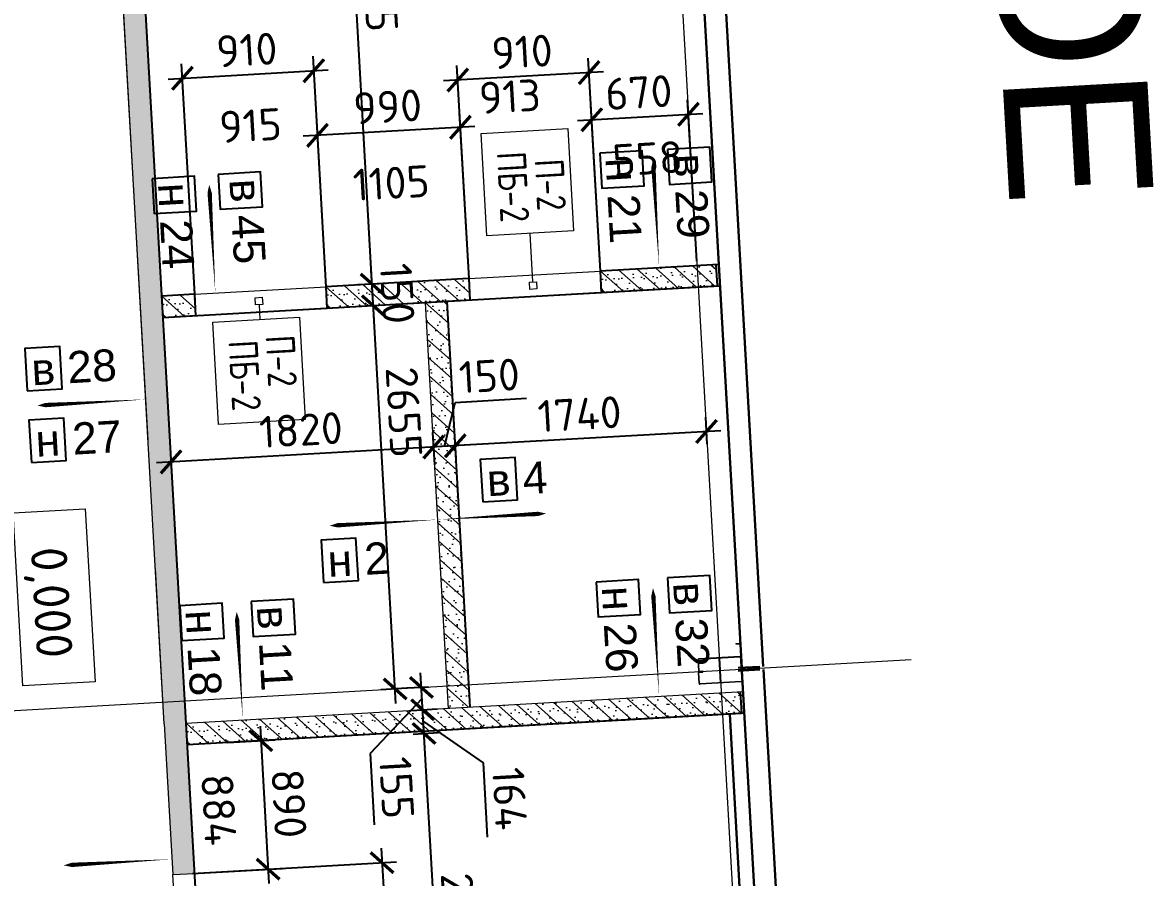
# Model space of a CAD drawing. Header units: metres. Extents: x 107714.6 to 107779.8, y 110796.6 to 110847.9.
# Drawn here: x 107771.99 to 107779.81, y 110817.96 to 110823.88 of the extents above; entities that cross this region are included whole.
import ezdxf

# ---------------------------------------------------------------- set-up
doc = ezdxf.new("R2010")
doc.units = ezdxf.units.M
doc.header["$PDMODE"] = 35
doc.header["$PDSIZE"] = 0.01
doc.linetypes.add('CENTER', pattern=[50.8, 31.75, -6.35, 6.35, -6.35])
doc.linetypes.add('невидимаяX2', pattern=[19.05, 12.7, -6.35])
for name, color, linetype in [('2023.11.08_В_ОТКЛОНЕНИЯ', 7, 'Continuous'), ('2023.11.08_Н_ОТКЛОНЕНИЯ', 7, 'Continuous'), ('_1-1_ Внутренние стены', 7, 'Continuous'), ('_4-3_ маркировка на кладочных планах АР', 7, 'Continuous'), ('размеры', 7, 'Continuous'), ('Слой3', 7, 'Continuous')]:
    doc.layers.add(name, color=color, linetype=linetype)
doc.layers.add('Вспомогательные', color=6, linetype='Continuous', plot=False)
for name, color, linetype, lineweight in [('Высотные отметки', 7, 'Continuous', 9), ('ОСИ', 251, 'CENTER', 18), ('Размерные', 45, 'Continuous', 15), ('Стены', 7, 'Continuous', 18), ('Стены разрез', 7, 'Continuous', 30), ('Типовые аннотации', 7, 'Continuous', 18)]:
    doc.layers.add(name, color=color, linetype=linetype, lineweight=lineweight)
doc.styles.add('AxeAndPointZ', font='arial.ttf')
doc.styles.add('GOST 2.304 type A', font='isocpeur.ttf')
doc.styles.add('стиль1', font='isocpeur.ttf')
doc.dimstyles.new('ISO-25', dxfattribs={"dimtxt": 0.22, "dimasz": 0.15, "dimexe": 0.1, "dimexo": 0, "dimgap": 0.06, "dimtad": 1, "dimdec": 0, "dimlfac": 1000, "dimtxsty": 'GOST 2.304 type A', "dimblk": 'ARCHTICK', "dimcen": 2.5, "dimdle": 0.1, "dimadec": 0, "dimazin": 0, "dimtfac": 1, "dimtdec": 0, "dimtmove": 0, "dimatfit": 3, "dimfxl": 1, "dimarcsym": 0})
doc.dimstyles.new('снизу', dxfattribs={"dimtxt": 0.22, "dimasz": 0.1, "dimexe": 0.1, "dimexo": 0, "dimgap": 0.06, "dimtad": 1, "dimdec": 0, "dimlfac": 1000, "dimtxsty": 'GOST 2.304 type A', "dimblk": 'OBLIQUE', "dimcen": 2.5, "dimdle": 0.1, "dimse1": 1, "dimse2": 1, "dimsd1": 1, "dimsd2": 1, "dimadec": 0, "dimazin": 0, "dimtfac": 1, "dimtdec": 0, "dimtofl": 0, "dimtmove": 2, "dimatfit": 3, "dimfxl": 1, "dimarcsym": 0})

# ---------------------------------------------------------------- blocks, each defined once
blk = doc.blocks.new('Высотные отметки - Рамка-5093-_О__L1_0_000_')
at = {"layer": 'Типовые аннотации', "lineweight": 9}
for p, q in [((-6, 0), (-6, 5)), ((-6, 5), (6, 5)), ((6, 5), (6, 0)), ((6, 0), (-6, 0))]:
    blk.add_line(p, q, dxfattribs=at)
blk = doc.blocks.new('к3')
at = {"color": 0, "linetype": 'ByBlock', "lineweight": -2, "ltscale": 200}
for p, q in [((4147417.8, 542805.7), (4147417.8, 542828.2)), ((4147420.8, 542805.7), (4147420.8, 542828.2)), ((4147425.8, 542836.2), (4147504.8, 542836.2)), ((4147425.8, 542833.2), (4147504.8, 542833.2)), ((4147509.8, 542828.2), (4147509.8, 542544.2)), ((4147512.8, 542828.2), (4147512.8, 542544.2)), ((4147682.8, 542828.2), (4147682.8, 542544.2)), ((4147685.8, 542828.2), (4147685.8, 542544.2)), ((4147769.8, 542836.2), (4147690.8, 542836.2)), ((4147769.8, 542833.2), (4147690.8, 542833.2)), ((4147774.8, 542805.7), (4147774.8, 542828.2)), ((4147777.8, 542805.7), (4147777.8, 542828.2)), ((4147417.8, 542805.7), (4147420.8, 542805.7)), ((4147777.8, 542805.7), (4147774.8, 542805.7)), ((4147517.8, 542539.2), (4147588.8, 542539.2)), ((4147517.8, 542536.2), (4147588.8, 542536.2)), ((4147593.8, 542544.2), (4147593.8, 542566.7)), ((4147593.8, 542566.7), (4147596.8, 542566.7)), ((4147596.8, 542544.2), (4147596.8, 542566.7)), ((4147598.8, 542544.2), (4147598.8, 542566.7)), ((4147601.8, 542566.7), (4147598.8, 542566.7)), ((4147601.8, 542544.2), (4147601.8, 542566.7)), ((4147677.8, 542539.2), (4147606.8, 542539.2)), ((4147677.8, 542536.2), (4147606.8, 542536.2))]:
    blk.add_line(p, q, dxfattribs=at)
for centre, radius, start, end in [((4147425.8, 542828.2), 8, 90, 180), ((4147425.8, 542828.2), 5, 90, 180), ((4147504.8, 542828.2), 8, 0, 90), ((4147504.8, 542828.2), 5, 0, 90), ((4147690.8, 542828.2), 8, 90, 180), ((4147690.8, 542828.2), 5, 90, 180), ((4147769.8, 542828.2), 8, 0, 90), ((4147769.8, 542828.2), 5, 0, 90), ((4147517.8, 542544.2), 8, 180, 270), ((4147517.8, 542544.2), 5, 180, 270), ((4147588.8, 542544.2), 8, 270, 0), ((4147588.8, 542544.2), 5, 270, 0), ((4147606.8, 542544.2), 8, 180, 270), ((4147606.8, 542544.2), 5, 180, 270), ((4147677.8, 542544.2), 5, 270, 0), ((4147677.8, 542544.2), 8, 270, 0)]:
    blk.add_arc(centre, radius, start, end, dxfattribs=at)
at = {"layer": 'Вспомогательные', "color": 0, "ltscale": 10}
for p, q in [((4147690.3, 542836.2), (4147505.3, 542836.2)), ((4147682.8, 542686.2), (4147512.8, 542686.2))]:
    blk.add_line(p, q, dxfattribs=at)
blk = doc.blocks.new('_ARCHTICK')
at = {"color": 0, "linetype": 'ByBlock', "const_width": 0.15}
blk.add_lwpolyline([(-0.5, -0.5), (0.5, 0.5)], dxfattribs=at)
blk = doc.blocks.new('*D115')
at = {"layer": 'Defpoints', "color": 0, "transparency": 16777216}
for p in [(107774.6913, 110818.9545), (107774.7673, 110818.9588), (107774.8017, 110816.3707)]:
    blk.add_point(p, dxfattribs=at)
at = {"layer": 'размеры', "color": 0, "lineweight": -2, "transparency": 16777216}
for p, q in [((107774.9197, 110816.2773), (107774.7616, 110819.0587)), ((107774.6913, 110818.9545), (107774.8671, 110818.9645)), ((107774.8017, 110816.3707), (107775.0139, 110816.3828))]:
    blk.add_line(p, q, dxfattribs=at)
at = {"layer": 'размеры', "color": 0, "lineweight": -2, "transparency": 16777216, "xscale": 0.15, "yscale": 0.15, "zscale": 0.15}
for p, rotation in [((107774.7673, 110818.9588), 93.25304974487426), ((107774.914, 110816.3771), 273.2530497448743)]:
    blk.add_blockref('_ARCHTICK', p, dxfattribs=dict(at, rotation=rotation))
at = {"layer": 'размеры', "color": 0, "transparency": 16777216, "insert": (107775.0104, 110817.6776), "char_height": 0.22, "attachment_point": 5, "rotation": 273.25305, "style": 'GOST 2.304 type A'}
blk.add_mtext('2586', dxfattribs=at)
blk = doc.blocks.new('*D116')
at = {"layer": 'Defpoints', "color": 0, "transparency": 16777216}
for p in [(107774.682, 110819.1184), (107774.758, 110819.1227), (107774.6913, 110818.9545)]:
    blk.add_point(p, dxfattribs=at)
at = {"layer": 'размеры', "color": 0, "lineweight": -2, "transparency": 16777216}
for p, q in [((107774.773, 110818.859), (107774.7523, 110819.2225)), ((107774.682, 110819.1184), (107774.8578, 110819.1284)), ((107774.7626, 110819.0408), (107775.1757, 110818.7557)), ((107774.6913, 110818.9545), (107774.8671, 110818.9645)), ((107775.1757, 110818.7557), (107775.2049, 110818.2405))]:
    blk.add_line(p, q, dxfattribs=at)
at = {"layer": 'размеры', "color": 0, "lineweight": -2, "transparency": 16777216, "xscale": 0.15, "yscale": 0.15, "zscale": 0.15}
for p, rotation in [((107774.758, 110819.1227), 93.25304974487426), ((107774.7673, 110818.9588), 273.2530497448743)]:
    blk.add_blockref('_ARCHTICK', p, dxfattribs=dict(at, rotation=rotation))
at = {"layer": 'размеры', "color": 0, "transparency": 16777216, "insert": (107775.36, 110818.5077), "char_height": 0.22, "attachment_point": 5, "rotation": 273.25305, "style": 'GOST 2.304 type A'}
blk.add_mtext('164', dxfattribs=at)
blk = doc.blocks.new('*D117')
at = {"layer": 'Defpoints', "color": 0, "transparency": 16777216}
for p in [(107774.7492, 110819.2774), (107774.7987, 110819.2802), (107774.682, 110819.1184)]:
    blk.add_point(p, dxfattribs=at)
at = {"layer": 'размеры', "color": 0, "lineweight": -2, "transparency": 16777216}
for p, q in [((107774.7637, 110819.0228), (107774.7435, 110819.3773)), ((107774.7987, 110819.2802), (107774.6493, 110819.2718)), ((107774.7536, 110819.2001), (107774.3947, 110818.82)), ((107774.682, 110819.1184), (107774.8578, 110819.1284)), ((107774.3947, 110818.82), (107774.4227, 110818.3268))]:
    blk.add_line(p, q, dxfattribs=at)
at = {"layer": 'размеры', "color": 0, "lineweight": -2, "transparency": 16777216, "xscale": 0.15, "yscale": 0.15, "zscale": 0.15}
for p, rotation in [((107774.7492, 110819.2774), 93.25304974487426), ((107774.758, 110819.1227), 273.2530497448743)]:
    blk.add_blockref('_ARCHTICK', p, dxfattribs=dict(at, rotation=rotation))
at = {"layer": 'размеры', "color": 0, "transparency": 16777216, "insert": (107774.5784, 110818.5831), "char_height": 0.22, "attachment_point": 5, "rotation": 273.25305, "style": 'GOST 2.304 type A'}
blk.add_mtext('155', dxfattribs=at)
blk = doc.blocks.new('*D118')
at = {"layer": 'Defpoints', "color": 0, "transparency": 16777216}
for p in [(107774.9839, 110820.9494), (107776.7263, 110820.9602), (107774.9889, 110820.8614)]:
    blk.add_point(p, dxfattribs=at)
at = {"layer": 'размеры', "color": 0, "lineweight": -2, "transparency": 16777216}
for p, q in [((107776.7263, 110820.9602), (107776.7157, 110821.148)), ((107776.8212, 110821.0538), (107774.8841, 110820.9437)), ((107774.9889, 110820.8614), (107774.9782, 110821.0492))]:
    blk.add_line(p, q, dxfattribs=at)
at = {"layer": 'размеры', "color": 0, "lineweight": -2, "transparency": 16777216, "xscale": 0.15, "yscale": 0.15, "zscale": 0.15}
for p, rotation in [((107776.7213, 110821.0481), 3.253049744874268), ((107774.9839, 110820.9494), 183.2530497448743)]:
    blk.add_blockref('_ARCHTICK', p, dxfattribs=dict(at, rotation=rotation))
at = {"layer": 'размеры', "color": 0, "transparency": 16777216, "insert": (107775.843, 110821.1685), "char_height": 0.22, "attachment_point": 5, "rotation": 3.25305, "style": 'GOST 2.304 type A'}
blk.add_mtext('1740', dxfattribs=at)
blk = doc.blocks.new('*D119')
at = {"layer": 'Defpoints', "color": 0, "transparency": 16777216}
for p in [(107774.8341, 110820.9409), (107774.8411, 110820.8184), (107774.9889, 110820.8614)]:
    blk.add_point(p, dxfattribs=at)
at = {"layer": 'размеры', "color": 0, "lineweight": -2, "transparency": 16777216}
for p, q in [((107774.9819, 110821.2498), (107775.4751, 110821.2778)), ((107774.909, 110820.9451), (107774.9819, 110821.2498)), ((107774.8411, 110820.8184), (107774.8285, 110821.0407)), ((107774.9889, 110820.8614), (107774.9782, 110821.0492)), ((107775.0837, 110820.9551), (107774.7343, 110820.9352))]:
    blk.add_line(p, q, dxfattribs=at)
at = {"layer": 'размеры', "color": 0, "lineweight": -2, "transparency": 16777216, "xscale": 0.15, "yscale": 0.15, "zscale": 0.15}
for p, rotation in [((107774.9839, 110820.9494), 3.253049744874268), ((107774.8341, 110820.9409), 183.2530497448743)]:
    blk.add_blockref('_ARCHTICK', p, dxfattribs=dict(at, rotation=rotation))
at = {"layer": 'размеры', "color": 0, "transparency": 16777216, "insert": (107775.2188, 110821.4335), "char_height": 0.22, "attachment_point": 5, "rotation": 3.25305, "style": 'GOST 2.304 type A'}
blk.add_mtext('150', dxfattribs=at)
blk = doc.blocks.new('*D120')
at = {"layer": 'Defpoints', "color": 0, "transparency": 16777216}
for p in [(107773.0169, 110820.8442), (107773.0173, 110820.8376), (107774.8411, 110820.8184)]:
    blk.add_point(p, dxfattribs=at)
at = {"layer": 'размеры', "color": 0, "lineweight": -2, "transparency": 16777216}
for p, q in [((107774.8411, 110820.8184), (107774.8285, 110821.0407)), ((107774.934, 110820.9465), (107772.9175, 110820.8319)), ((107773.0169, 110820.8442), (107773.023, 110820.7378))]:
    blk.add_line(p, q, dxfattribs=at)
at = {"layer": 'размеры', "color": 0, "lineweight": -2, "transparency": 16777216, "xscale": 0.15, "yscale": 0.15, "zscale": 0.15}
for p, rotation in [((107774.8341, 110820.9409), 3.253049744874268), ((107773.0173, 110820.8376), 183.2530497448743)]:
    blk.add_blockref('_ARCHTICK', p, dxfattribs=dict(at, rotation=rotation))
at = {"layer": 'размеры', "color": 0, "transparency": 16777216, "insert": (107773.9161, 110821.059), "char_height": 0.22, "attachment_point": 5, "rotation": 3.25305, "style": 'GOST 2.304 type A'}
blk.add_mtext('1820', dxfattribs=at)
blk = doc.blocks.new('*D121')
at = {"layer": 'Defpoints', "color": 0, "transparency": 16777216}
for p in [(107774.4169, 110821.9178), (107774.4987, 110821.9225), (107774.6493, 110819.2718)]:
    blk.add_point(p, dxfattribs=at)
at = {"layer": 'размеры', "color": 0, "lineweight": -2, "transparency": 16777216}
for p, q in [((107774.5732, 110819.1673), (107774.4112, 110822.0177)), ((107774.4987, 110821.9225), (107774.3171, 110821.9122)), ((107774.6493, 110819.2718), (107774.4677, 110819.2614))]:
    blk.add_line(p, q, dxfattribs=at)
at = {"layer": 'размеры', "color": 0, "lineweight": -2, "transparency": 16777216, "xscale": 0.15, "yscale": 0.15, "zscale": 0.15}
for p, rotation in [((107774.4169, 110821.9178), 93.25304974487426), ((107774.5676, 110819.2671), 273.2530497448743)]:
    blk.add_blockref('_ARCHTICK', p, dxfattribs=dict(at, rotation=rotation))
at = {"layer": 'размеры', "color": 0, "transparency": 16777216, "insert": (107774.629, 110821.1816), "char_height": 0.22, "attachment_point": 5, "rotation": 273.25305, "style": 'GOST 2.304 type A'}
blk.add_mtext('2655', dxfattribs=at)
blk = doc.blocks.new('*D122')
at = {"layer": 'Defpoints', "color": 0, "transparency": 16777216}
for p in [(107774.4084, 110822.0676), (107774.5048, 110822.0731), (107774.4987, 110821.9225)]:
    blk.add_point(p, dxfattribs=at)
at = {"layer": 'размеры', "color": 0, "lineweight": -2, "transparency": 16777216}
for p, q in [((107774.4226, 110821.818), (107774.4027, 110822.1674)), ((107774.5048, 110822.0731), (107774.3085, 110822.0619)), ((107774.4987, 110821.9225), (107774.3171, 110821.9122))]:
    blk.add_line(p, q, dxfattribs=at)
at = {"layer": 'размеры', "color": 0, "lineweight": -2, "transparency": 16777216, "xscale": 0.15, "yscale": 0.15, "zscale": 0.15}
for p, rotation in [((107774.4084, 110822.0676), 93.25304974487426), ((107774.4169, 110821.9178), 273.2530497448743)]:
    blk.add_blockref('_ARCHTICK', p, dxfattribs=dict(at, rotation=rotation))
at = {"layer": 'размеры', "color": 0, "transparency": 16777216, "insert": (107774.5824, 110822.0024), "char_height": 0.22, "attachment_point": 5, "rotation": 273.25305, "style": 'GOST 2.304 type A'}
blk.add_mtext('150', dxfattribs=at)
blk = doc.blocks.new('*D123')
at = {"layer": 'Defpoints', "color": 0, "transparency": 16777216}
for p in [(107774.2271, 110825.2574), (107774.2445, 110825.2584), (107774.5048, 110822.0731)]:
    blk.add_point(p, dxfattribs=at)
at = {"layer": 'размеры', "color": 0, "lineweight": -2, "transparency": 16777216}
for p, q in [((107774.4141, 110821.9677), (107774.2214, 110825.3573)), ((107774.2445, 110825.2584), (107774.1272, 110825.2518)), ((107774.5048, 110822.0731), (107774.3085, 110822.0619))]:
    blk.add_line(p, q, dxfattribs=at)
at = {"layer": 'размеры', "color": 0, "lineweight": -2, "transparency": 16777216, "xscale": 0.15, "yscale": 0.15, "zscale": 0.15}
for p, rotation in [((107774.2271, 110825.2574), 93.25304974487426), ((107774.4084, 110822.0676), 273.2530497448743)]:
    blk.add_blockref('_ARCHTICK', p, dxfattribs=dict(at, rotation=rotation))
at = {"layer": 'размеры', "color": 0, "transparency": 16777216, "insert": (107774.4628, 110824.1068), "char_height": 0.22, "attachment_point": 5, "rotation": 273.25305, "style": 'GOST 2.304 type A'}
blk.add_mtext('3195', dxfattribs=at)
blk = doc.blocks.new('*D142')
at = {"layer": 'Defpoints', "color": 0, "transparency": 16777216}
for p in [(107774.0051, 110823.5438), (107773.1815, 110821.9979), (107774.09, 110822.0495)]:
    blk.add_point(p, dxfattribs=at)
at = {"layer": 'размеры', "color": 0, "lineweight": -2, "transparency": 16777216}
for p, q in [((107774.09, 110822.0495), (107773.9994, 110823.6436)), ((107772.9967, 110823.4865), (107774.1049, 110823.5495)), ((107773.1815, 110821.9979), (107773.0909, 110823.592))]:
    blk.add_line(p, q, dxfattribs=at)
at = {"layer": 'размеры', "color": 0, "lineweight": -2, "transparency": 16777216, "xscale": 0.15, "yscale": 0.15, "zscale": 0.15}
for p, rotation in [((107774.0051, 110823.5438), 3.253049744874275), ((107773.0966, 110823.4921), 183.2530497448743)]:
    blk.add_blockref('_ARCHTICK', p, dxfattribs=dict(at, rotation=rotation))
at = {"layer": 'размеры', "color": 0, "transparency": 16777216, "insert": (107773.5412, 110823.6877), "char_height": 0.22, "attachment_point": 5, "rotation": 3.25305, "style": 'GOST 2.304 type A'}
blk.add_mtext('910', dxfattribs=at)
blk = doc.blocks.new('*D37')
at = {"layer": 'Defpoints', "color": 0, "transparency": 16777216}
for p in [(107774.0305, 110823.0968), (107775.0788, 110822.1057), (107774.09, 110822.0495)]:
    blk.add_point(p, dxfattribs=at)
at = {"layer": 'размеры', "color": 0, "lineweight": -2, "transparency": 16777216}
for p, q in [((107775.0788, 110822.1057), (107775.0136, 110823.2529)), ((107775.1191, 110823.1587), (107773.9307, 110823.0912)), ((107774.09, 110822.0495), (107774.0248, 110823.1967))]:
    blk.add_line(p, q, dxfattribs=at)
at = {"layer": 'размеры', "color": 0, "lineweight": -2, "transparency": 16777216, "xscale": 0.15, "yscale": 0.15, "zscale": 0.15}
for p, rotation in [((107775.0193, 110823.153), 3.253049744874268), ((107774.0305, 110823.0968), 183.2530497448743)]:
    blk.add_blockref('_ARCHTICK', p, dxfattribs=dict(at, rotation=rotation))
at = {"layer": 'размеры', "color": 0, "transparency": 16777216, "insert": (107774.5152, 110823.2947), "char_height": 0.22, "attachment_point": 5, "rotation": 3.25305, "style": 'GOST 2.304 type A'}
blk.add_mtext('990', dxfattribs=at)
blk = doc.blocks.new('*D143')
at = {"layer": 'Defpoints', "color": 0, "transparency": 16777216}
for p in [(107776.5966, 110823.2427), (107776.6544, 110822.2255), (107775.9873, 110822.1573)]:
    blk.add_point(p, dxfattribs=at)
at = {"layer": 'размеры', "color": 0, "lineweight": -2, "transparency": 16777216}
for p, q in [((107776.6544, 110822.2255), (107776.5909, 110823.3425)), ((107775.828, 110823.199), (107776.6964, 110823.2484)), ((107775.9873, 110822.1573), (107775.9221, 110823.3045))]:
    blk.add_line(p, q, dxfattribs=at)
at = {"layer": 'размеры', "color": 0, "lineweight": -2, "transparency": 16777216, "xscale": 0.15, "yscale": 0.15, "zscale": 0.15}
for p, rotation in [((107776.5966, 110823.2427), 3.253049744874275), ((107775.9278, 110823.2047), 183.2530497448743)]:
    blk.add_blockref('_ARCHTICK', p, dxfattribs=dict(at, rotation=rotation))
at = {"layer": 'размеры', "color": 0, "transparency": 16777216, "insert": (107776.2526, 110823.3934), "char_height": 0.22, "attachment_point": 5, "rotation": 3.25305, "style": 'GOST 2.304 type A'}
blk.add_mtext('670', dxfattribs=at)
blk = doc.blocks.new('*D144')
at = {"layer": 'Defpoints', "color": 0, "transparency": 16777216}
for p in [(107775.0007, 110823.4794), (107775.9873, 110822.1573), (107775.0788, 110822.1057)]:
    blk.add_point(p, dxfattribs=at)
at = {"layer": 'размеры', "color": 0, "lineweight": -2, "transparency": 16777216}
for p, q in [((107775.9873, 110822.1573), (107775.9036, 110823.6309)), ((107775.0788, 110822.1057), (107774.9951, 110823.5792)), ((107776.0091, 110823.5367), (107774.9009, 110823.4737))]:
    blk.add_line(p, q, dxfattribs=at)
at = {"layer": 'размеры', "color": 0, "lineweight": -2, "transparency": 16777216, "xscale": 0.15, "yscale": 0.15, "zscale": 0.15}
for p, rotation in [((107775.9093, 110823.531), 3.253049744874268), ((107775.0007, 110823.4794), 183.2530497448743)]:
    blk.add_blockref('_ARCHTICK', p, dxfattribs=dict(at, rotation=rotation))
at = {"layer": 'размеры', "color": 0, "transparency": 16777216, "insert": (107775.4454, 110823.6749), "char_height": 0.22, "attachment_point": 5, "rotation": 3.25305, "style": 'GOST 2.304 type A'}
blk.add_mtext('910', dxfattribs=at)
blk = doc.blocks.new('*D61')
at = {"layer": 'Defpoints', "color": 0, "transparency": 16777216}
for p in [(107773.4099, 110818.8958), (107773.1663, 110817.9905), (107773.689, 110818.0202)]:
    blk.add_point(p, dxfattribs=at)
at = {"layer": 'размеры', "color": 0, "lineweight": -2, "transparency": 16777216}
for p, q in [((107773.6328, 110819.0086), (107773.6947, 110817.9204)), ((107773.4099, 110818.8958), (107773.7383, 110818.9145)), ((107773.1663, 110817.9905), (107773.7888, 110818.0259))]:
    blk.add_line(p, q, dxfattribs=at)
at = {"layer": 'размеры', "color": 0, "lineweight": -2, "transparency": 16777216, "xscale": 0.15, "yscale": 0.15, "zscale": 0.15}
for p, rotation in [((107773.6385, 110818.9088), 93.25304974487426), ((107773.689, 110818.0202), 273.2530497448743)]:
    blk.add_blockref('_ARCHTICK', p, dxfattribs=dict(at, rotation=rotation))
at = {"layer": 'размеры', "color": 0, "transparency": 16777216, "insert": (107773.8335, 110818.4742), "char_height": 0.22, "attachment_point": 5, "rotation": 273.25305, "style": 'GOST 2.304 type A'}
blk.add_mtext('890', dxfattribs=at)
blk = doc.blocks.new('*D62')
at = {"layer": 'Defpoints', "color": 0, "transparency": 16777216}
for p in [(107773.1663, 110817.9905), (107774.5283, 110817.1565), (107773.2307, 110817.0827)]:
    blk.add_point(p, dxfattribs=at)
at = {"layer": 'размеры', "color": 0, "lineweight": -2, "transparency": 16777216}
for p, q in [((107774.471, 110818.1648), (107774.534, 110817.0566)), ((107773.1663, 110817.9905), (107774.5765, 110818.0707)), ((107773.2307, 110817.0827), (107774.6282, 110817.1622))]:
    blk.add_line(p, q, dxfattribs=at)
at = {"layer": 'размеры', "color": 0, "lineweight": -2, "transparency": 16777216, "xscale": 0.15, "yscale": 0.15, "zscale": 0.15}
for p, rotation in [((107774.4767, 110818.065), 93.25304974487426), ((107774.5283, 110817.1565), 273.2530497448743)]:
    blk.add_blockref('_ARCHTICK', p, dxfattribs=dict(at, rotation=rotation))
at = {"layer": 'размеры', "color": 0, "transparency": 16777216, "insert": (107774.6722, 110817.6204), "char_height": 0.22, "attachment_point": 5, "rotation": 273.25305, "style": 'GOST 2.304 type A'}
blk.add_mtext('910', dxfattribs=at)
blk = doc.blocks.new('*D43')
at = {"layer": 'Defpoints', "color": 0, "transparency": 16777216}
for p in [(107773.0733, 110818.0026, 21.6613), (107774.1573, 110818.0642), (107773.1268, 110817.0883, 21.6423)]:
    blk.add_point(p, dxfattribs=at)
at = {"layer": 'размеры', "color": 0, "transparency": 16777216, "insert": (107774.1859, 110817.5612), "char_height": 0.22, "attachment_point": 5, "rotation": 273.25305, "style": 'GOST 2.304 type A'}
blk.add_mtext('916', dxfattribs=at)
blk = doc.blocks.new('_Oblique')
at = {"color": 0, "linetype": 'ByBlock', "lineweight": -2}
blk.add_line((-0.5, -0.5), (0.5, 0.5), dxfattribs=at)
blk = doc.blocks.new('*D44')
at = {"layer": 'Defpoints', "color": 0, "transparency": 16777216}
for p in [(107773.3219, 110818.9022), (107773.6507, 110818.9209, 23.6203), (107773.0733, 110818.0026, 21.6613)]:
    blk.add_point(p, dxfattribs=at)
at = {"layer": 'размеры', "color": 0, "transparency": 16777216, "insert": (107773.3486, 110818.4317), "char_height": 0.22, "attachment_point": 5, "rotation": 273.25305, "style": 'GOST 2.304 type A'}
blk.add_mtext('884', dxfattribs=at)
blk = doc.blocks.new('*D154')
at = {"layer": 'Defpoints', "color": 0, "transparency": 16777216}
for p in [(107776.6037, 110823.1174), (107776.0564, 110822.9217), (107776.1021, 110822.1184, 21.6213)]:
    blk.add_point(p, dxfattribs=at)
at = {"layer": 'размеры', "color": 0, "transparency": 16777216, "insert": (107776.3141, 110822.9364), "char_height": 0.22, "attachment_point": 5, "rotation": 3.25305, "style": 'GOST 2.304 type A'}
blk.add_mtext('558', dxfattribs=at)
blk = doc.blocks.new('*D56')
at = {"layer": 'Defpoints', "color": 0, "transparency": 16777216}
for p in [(107775.1447, 110822.8699), (107775.1867, 110822.1306, 21.8153), (107776.1021, 110822.1184, 21.6213)]:
    blk.add_point(p, dxfattribs=at)
at = {"layer": 'размеры', "color": 0, "transparency": 16777216, "insert": (107775.3609, 110823.3658), "char_height": 0.22, "attachment_point": 5, "rotation": 3.25305, "style": 'GOST 2.304 type A'}
blk.add_mtext('913', dxfattribs=at)
blk = doc.blocks.new('*D59')
at = {"layer": 'Defpoints', "color": 0, "transparency": 16777216}
for p in [(107774.0451, 110822.7394), (107775.1867, 110822.1306, 21.8153), (107774.086, 110822.0208, 21.8343)]:
    blk.add_point(p, dxfattribs=at)
at = {"layer": 'размеры', "color": 0, "transparency": 16777216, "insert": (107774.5402, 110822.7676), "char_height": 0.22, "attachment_point": 5, "rotation": 3.25305, "style": 'GOST 2.304 type A'}
blk.add_mtext('1105', dxfattribs=at)
blk = doc.blocks.new('*D60')
at = {"layer": 'Defpoints', "color": 0, "transparency": 16777216}
for p in [(107773.1059, 110823.1389), (107774.086, 110822.0208, 21.8343), (107773.1724, 110821.9689, 21.8343)]:
    blk.add_point(p, dxfattribs=at)
at = {"layer": 'размеры', "color": 0, "transparency": 16777216, "insert": (107773.5667, 110823.1651), "char_height": 0.22, "attachment_point": 5, "rotation": 3.25305, "style": 'GOST 2.304 type A'}
blk.add_mtext('915', dxfattribs=at)

msp = doc.modelspace()

# ---------------------------------------------------------------- hatches: boundary and pattern name
at = {"layer": '_1-1_ Внутренние стены', "linetype": 'Continuous', "lineweight": 0, "true_color": 0x000000}
h = msp.add_hatch(dxfattribs=at)
h.set_pattern_fill('ГАЗОБЕТОН_0004', color=18, scale=0.001, angle=-86.74695, style=0, pattern_type=2)
h.set_pattern_definition([(318.25305, (107764.61174, 110780.60314), (0.05992578, 0.06714835), []), (3.25305, (107764.67166, 110780.67029), (-0.00459642, 0.08086948), [0, -0.054, 0, -0.081]), (68.25305, (107764.73881, 110780.61036), (0.07523517, -0.03001115), [0, -0.0396, 0, -0.0684])])
h.paths.add_polyline_path([(107772.8222, 110824.2711), (107772.6724, 110824.2626), (107773.0293, 110817.9827), (107773.1791, 110817.9913)])
h = msp.add_hatch(dxfattribs=at)
h.set_pattern_fill('ГАЗОБЕТОН_0004', color=18, scale=0.001, angle=-86.74695, style=0, pattern_type=2)
h.set_pattern_definition([(318.25305, (107771.04965, 110778.67536), (0.05992578, 0.06714835), []), (3.25305, (107771.109575, 110778.742506), (-0.00459642, 0.08086948), [0, -0.054, 0, -0.081]), (68.25305, (107771.17672, 110778.68258), (0.07523517, -0.03001115), [0, -0.0396, 0, -0.0684])])
h.paths.add_polyline_path([(107775.9873, 110822.1573), (107776.7859, 110822.2027), (107776.7944, 110822.053), (107775.9959, 110822.0076)])
h = msp.add_hatch(dxfattribs=at)
h.set_pattern_fill('ГАЗОБЕТОН_0004', color=18, scale=0.001, angle=-86.74695, style=0, pattern_type=2)
h.set_pattern_definition([(318.25305, (107769.15034, 110778.567405), (0.05992578, 0.06714835), []), (3.25305, (107769.21026, 110778.63455), (-0.00459642, 0.08086948), [0, -0.054, 0, -0.081]), (68.25305, (107769.27741, 110778.57463), (0.07523517, -0.03001115), [0, -0.0396, 0, -0.0684])])
h.paths.add_polyline_path([(107774.088, 110822.0494), (107775.0788, 110822.1057), (107775.0873, 110821.9559), (107774.0965, 110821.8996)])
h = msp.add_hatch(dxfattribs=at)
h.set_pattern_fill('ГАЗОБЕТОН_0004', color=18, scale=0.001, angle=-86.74695, style=0, pattern_type=2)
h.set_pattern_definition([(318.25305, (107768.0144, 110778.50284), (0.05992578, 0.06714835), []), (3.25305, (107768.07433, 110778.56999), (-0.00459642, 0.08086948), [0, -0.054, 0, -0.081]), (68.25305, (107768.14148, 110778.51006), (0.07523517, -0.03001115), [0, -0.0396, 0, -0.0684])])
h.paths.add_polyline_path([(107772.9521, 110821.9848), (107773.1815, 110821.9979), (107773.19, 110821.8481), (107772.9606, 110821.8351)])
h = msp.add_hatch(dxfattribs=at)
h.set_pattern_fill('ГАЗОБЕТОН_0004', color=18, scale=0.001, angle=-86.74695, style=0, pattern_type=2)
h.set_pattern_definition([(318.25305, (107769.839755, 110778.45635), (0.05992578, 0.06714835), []), (3.25305, (107769.89968, 110778.5235), (-0.00459642, 0.08086948), [0, -0.054, 0, -0.081]), (68.25305, (107769.96683, 110778.46357), (0.07523517, -0.03001115), [0, -0.0396, 0, -0.0684])])
h.paths.add_polyline_path([(107774.7775, 110821.9383), (107774.9272, 110821.9468), (107775.0867, 110819.1414), (107774.9369, 110819.1328)])
h = msp.add_hatch(dxfattribs=at)
h.set_pattern_fill('ГАЗОБЕТОН_0004', color=18, scale=0.001, angle=-86.74695, style=0, pattern_type=2)
h.set_pattern_definition([(318.25305, (107768.18237, 110775.54761), (0.05992578, 0.06714835), []), (3.25305, (107768.2423, 110775.61476), (-0.00459642, 0.08086948), [0, -0.054, 0, -0.081]), (68.25305, (107768.309445, 110775.55483), (0.07523517, -0.03001115), [0, -0.0396, 0, -0.0684])])
h.paths.add_polyline_path([(107773.1201, 110819.0296), (107776.9539, 110819.2475), (107776.9624, 110819.0977), (107773.1286, 110818.8798)])

# ---------------------------------------------------------------- linework, layer by layer
for points in [[(107776.8059, 110822.2039), (107775.9844, 110822.1572)], [(107775.9959, 110822.0076), (107775.9873, 110822.1573)], [(107776.7859, 110822.2027), (107776.7944, 110822.053)], [(107776.7859, 110822.2027), (107776.7944, 110822.053)], [(107775.0758, 110822.1055), (107774.088, 110822.0494)], [(107775.0873, 110821.9559), (107775.0788, 110822.1057)], [(107773.1815, 110821.9979), (107772.9521, 110821.9848)], [(107773.19, 110821.8481), (107773.1815, 110821.9979)], [(107774.0985, 110821.8997), (107774.09, 110822.0495)], [(107776.8144, 110822.0541), (107775.9929, 110822.0074)], [(107775.0843, 110821.9558), (107774.0965, 110821.8996)], [(107773.19, 110821.8481), (107772.9606, 110821.8351)], [(107776.9539, 110819.2475), (107776.9624, 110819.0977)], [(107776.9824, 110819.0989), (107773.1286, 110818.8798)]]:
    msp.add_lwpolyline(points)
at = {"layer": '2023.11.08_В_ОТКЛОНЕНИЯ'}
for points in [[(107776.3937, 110822.1804, 0, 0, 0), (107776.3511, 110822.9292, 0, 0.16, 0), (107776.3682, 110822.6297, 0.03, 0.03, 0), (107776.3937, 110822.1804, 0, 0, 0)], [(107773.3239, 110822.0059, 0, 0, 0), (107773.2813, 110822.7547, 0, 0.16, 0), (107773.2984, 110822.4552, 0.03, 0.03, 0), (107773.3239, 110822.0059, 0, 0, 0)], [(107772.8425, 110821.2701, 0, 0, 0), (107772.0937, 110821.2275, 0, 0.16, 0), (107772.3932, 110821.2446, 0.03, 0.03, 0), (107772.8425, 110821.2701, 0, 0, 0)], [(107774.8627, 110820.4385, 0, 0, 0), (107775.6115, 110820.4811, 0, 0.16, 0), (107775.312, 110820.4641, 0.03, 0.03, 0), (107774.8627, 110820.4385, 0, 0, 0)], [(107776.3933, 110819.2156, 0, 0, 0), (107776.3508, 110819.9644, 0, 0.16, 0), (107776.3678, 110819.6649, 0.03, 0.03, 0), (107776.3933, 110819.2156, 0, 0, 0)], [(107773.5139, 110819.052, 0, 0, 0), (107773.4714, 110819.8008, 0, 0.16, 0), (107773.4884, 110819.5012, 0.03, 0.03, 0), (107773.5139, 110819.052, 0, 0, 0)]]:
    msp.add_lwpolyline(points, format="xyseb", dxfattribs=at)
for points in [[(107776.452, 110822.9996), (107776.4657, 110822.7579), (107776.7586, 110822.7746), (107776.7448, 110823.0162), (107776.452, 110822.9996)], [(107773.3435, 110822.8271), (107773.3573, 110822.5855), (107773.6501, 110822.6021), (107773.6364, 110822.8437), (107773.3435, 110822.8271)], [(107772.0234, 110821.3284), (107772.265, 110821.3421), (107772.2483, 110821.635), (107772.0067, 110821.6212), (107772.0234, 110821.3284)], [(107775.1731, 110820.561), (107775.4148, 110820.5748), (107775.3981, 110820.8676), (107775.1565, 110820.8539), (107775.1731, 110820.561)], [(107776.4517, 110820.0348), (107776.4654, 110819.7931), (107776.7582, 110819.8098), (107776.7445, 110820.0514), (107776.4517, 110820.0348)], [(107773.5722, 110819.8711), (107773.586, 110819.6295), (107773.8788, 110819.6461), (107773.8651, 110819.8877), (107773.5722, 110819.8711)]]:
    msp.add_lwpolyline(points, dxfattribs=at)
at = {"layer": '2023.11.08_Н_ОТКЛОНЕНИЯ'}
for points in [[(107776.3937, 110822.1804, 0, 0, 0), (107776.3511, 110822.9292, 0, 0.16, 0), (107776.3682, 110822.6297, 0.03, 0.03, 0), (107776.3937, 110822.1804, 0, 0, 0)], [(107773.3239, 110822.0059, 0, 0, 0), (107773.2813, 110822.7547, 0, 0.16, 0), (107773.2984, 110822.4552, 0.03, 0.03, 0), (107773.3239, 110822.0059, 0, 0, 0)], [(107772.8425, 110821.2701, 0, 0, 0), (107772.0937, 110821.2275, 0, 0.16, 0), (107772.3932, 110821.2446, 0.03, 0.03, 0), (107772.8425, 110821.2701, 0, 0, 0)], [(107774.8627, 110820.4385, 0, 0, 0), (107774.1139, 110820.396, 0, 0.16, 0), (107774.4134, 110820.413, 0.03, 0.03, 0), (107774.8627, 110820.4385, 0, 0, 0)], [(107776.3933, 110819.2156, 0, 0, 0), (107776.3508, 110819.9644, 0, 0.16, 0), (107776.3678, 110819.6649, 0.03, 0.03, 0), (107776.3933, 110819.2156, 0, 0, 0)], [(107773.5139, 110819.052, 0, 0, 0), (107773.4714, 110819.8008, 0, 0.16, 0), (107773.4884, 110819.5012, 0.03, 0.03, 0), (107773.5139, 110819.052, 0, 0, 0)], [(107773.0233, 110818.0891, 0, 0, 0), (107772.2745, 110818.0466, 0, 0.16, 0), (107772.574, 110818.0636, 0.03, 0.03, 0), (107773.0233, 110818.0891, 0, 0, 0)], [(107773.0233, 110818.0891, 0, 0, 0), (107772.2745, 110818.0466, 0, 0.16, 0), (107772.574, 110818.0636, 0.03, 0.03, 0), (107773.0233, 110818.0891, 0, 0, 0)]]:
    msp.add_lwpolyline(points, format="xyseb", dxfattribs=at)
for points in [[(107775.9833, 110822.9729), (107775.997, 110822.7313), (107776.2898, 110822.7479), (107776.2761, 110822.9896), (107775.9833, 110822.9729)], [(107772.888, 110822.797), (107772.9017, 110822.5554), (107773.1946, 110822.572), (107773.1808, 110822.8136), (107772.888, 110822.797)], [(107772.0514, 110820.8342), (107772.2931, 110820.8479), (107772.2764, 110821.1408), (107772.0348, 110821.127), (107772.0514, 110820.8342)], [(107774.0717, 110820.0026), (107774.3133, 110820.0164), (107774.2966, 110820.3092), (107774.055, 110820.2955), (107774.0717, 110820.0026)], [(107775.9575, 110820.0067), (107775.9712, 110819.7651), (107776.264, 110819.7817), (107776.2503, 110820.0233), (107775.9575, 110820.0067)], [(107773.078, 110819.843), (107773.0918, 110819.6014), (107773.3846, 110819.618), (107773.3709, 110819.8597), (107773.078, 110819.843)]]:
    msp.add_lwpolyline(points, dxfattribs=at)
at = {"layer": '_4-3_ маркировка на кладочных планах АР', "linetype": 'Continuous', "lineweight": 0}
for p, q in [((107775.1621, 110823.1102), (107775.7611, 110823.1442)), ((107775.2023, 110822.402), (107775.1621, 110823.1102)), ((107775.7611, 110823.1442), (107775.8013, 110822.436)), ((107775.8013, 110822.436), (107775.2023, 110822.402)), ((107775.5209, 110822.0828), (107775.5018, 110822.419)), ((107775.496, 110822.0813), (107775.5459, 110822.0842)), ((107775.4988, 110822.0314), (107775.496, 110822.0813)), ((107775.5459, 110822.0842), (107775.5487, 110822.0343)), ((107775.5487, 110822.0343), (107775.4988, 110822.0314)), ((107773.5987, 110821.9735), (107773.6486, 110821.9763)), ((107773.6015, 110821.9236), (107773.5987, 110821.9735)), ((107773.6514, 110821.9264), (107773.6015, 110821.9236)), ((107773.6265, 110821.925), (107773.6322, 110821.8236)), ((107773.6486, 110821.9763), (107773.6514, 110821.9264)), ((107773.3063, 110821.8051), (107773.9053, 110821.8392)), ((107773.9053, 110821.8392), (107773.9456, 110821.1309)), ((107773.3465, 110821.0969), (107773.3063, 110821.8051)), ((107773.9456, 110821.1309), (107773.3465, 110821.0969))]:
    msp.add_line(p, q, dxfattribs=at)
at = {"layer": 'ОСИ'}
for p, q in [((107775.2427, 110847.0626), (107777.9358, 110799.68)), ((107763.4017, 110818.6325), (107778.1362, 110819.4699))]:
    msp.add_line(p, q, dxfattribs=at)
at = {"layer": 'Слой3', "color": 6}
for points in [[(107772.4212, 110831.3247), (107774.1418, 110801.0536)], [(107776.7944, 110822.053), (107772.9606, 110821.8351)], [(107775.0867, 110819.1414), (107774.9272, 110821.9468)], [(107776.9624, 110819.0977), (107773.1286, 110818.8798)]]:
    msp.add_lwpolyline(points, dxfattribs=at)
at = {"layer": 'Стены', "lineweight": 18}
for points in [[(107772.8574, 110821.0084), (107772.6724, 110824.2626)], [(107773.1791, 110817.9913), (107772.8222, 110824.2711)], [(107772.8585, 110820.9884), (107772.6735, 110824.2426)], [(107774.9369, 110819.1328), (107774.7775, 110821.9383)], [(107775.0867, 110819.1414), (107774.9272, 110821.9468)], [(107772.9703, 110819.0262), (107772.8576, 110821.0085)], [(107772.97, 110819.0261), (107772.909, 110820.0998)], [(107773.0293, 110817.9827), (107773.1791, 110817.9913)]]:
    msp.add_lwpolyline(points, dxfattribs=at)
at = {"layer": 'Стены', "linetype": 'невидимаяX2'}
for points in [[(107775.0788, 110822.1057), (107775.9873, 110822.1573)], [(107773.1815, 110821.9979), (107774.09, 110822.0495)], [(107775.0873, 110821.9559), (107775.9959, 110822.0076)], [(107773.19, 110821.8481), (107774.0985, 110821.8997)], [(107773.2307, 110817.0827), (107773.1791, 110817.9913)], [(107773.081, 110817.0742), (107773.0293, 110817.9827)]]:
    msp.add_lwpolyline(points, dxfattribs=at)
at = {"layer": 'Стены'}
for points in [[(107773.1201, 110819.0296), (107776.9739, 110819.2486)], [(107776.9824, 110819.0989), (107773.1286, 110818.8798)], [(107772.97, 110819.0261), (107773.0293, 110817.9827)]]:
    msp.add_lwpolyline(points, dxfattribs=at)
at = {"layer": 'Стены разрез'}
for p, q in [((107776.6251, 110825.3837), (107776.9645, 110819.4134)), ((107777.1142, 110819.4219), (107776.7749, 110825.3922)), ((107776.9395, 110819.4119), (107777.0893, 110819.4204)), ((107777.0904, 110819.4005), (107776.9407, 110819.392)), ((107777.4547, 110813.4315), (107777.1154, 110819.4019)), ((107776.9656, 110819.3934), (107777.305, 110813.423)), ((107776.8825, 110819.0932), (107777.0301, 110816.4974))]:
    msp.add_line(p, q, dxfattribs=at)

# ---------------------------------------------------------------- block references
at = {"layer": 'Высотные отметки', "lineweight": 20, "xscale": 0.09999999999999992, "yscale": 0.09999999999999992, "zscale": 0.09999999999999992, "rotation": 273.2530497448619}
msp.add_blockref('Высотные отметки - Рамка-5093-_О__L1_0_000_', (107771.959, 110819.8867), dxfattribs=at)
at = {"layer": 'Размерные', "color": 0, "xscale": 0.0009999999999999998, "yscale": 0.0009999999999999998, "zscale": 0.0009999999999999998, "rotation": 273.2530497448619}
msp.add_blockref('к3', (106999.6442, 114929.5142), dxfattribs=at)

# ---------------------------------------------------------------- texts
at = {"layer": '2023.11.08_В_ОТКЛОНЕНИЯ', "style": 'AxeAndPointZ'}
for s, rotation, p in [('в 29', 273.25305, (107776.4907, 110822.965)), ('в 45', 273.25305, (107773.4209, 110822.7905)), ('в 28', 3.25305, (107772.0579, 110821.3671)), ('в 4', 3.25305, (107775.2077, 110820.5998)), ('в 32', 273.25305, (107776.4904, 110820.0002)), ('в 11', 273.25305, (107773.611, 110819.8365))]:
    msp.add_text(s, height=0.22, rotation=rotation, dxfattribs=at).set_placement(p)
at = {"layer": '2023.11.08_Н_ОТКЛОНЕНИЯ', "style": 'AxeAndPointZ'}
for s, rotation, p in [('н 21', 273.25305, (107776.022, 110822.9384)), ('н 24', 273.25305, (107772.9267, 110822.7624)), ('н 27', 3.25305, (107772.086, 110820.8729)), ('н 2', 3.25305, (107774.1062, 110820.0414)), ('н 26', 273.25305, (107775.9962, 110819.9721)), ('н 18', 273.25305, (107773.1168, 110819.8084))]:
    msp.add_text(s, height=0.22, rotation=rotation, dxfattribs=at).set_placement(p)
at = {"layer": '_4-3_ маркировка на кладочных планах АР', "lineweight": 5, "char_height": 0.2, "attachment_point": 2, "rotation": 273.25305, "style": 'стиль1'}
for s, insert in [('\\A1;\\pxqc,t0,20;{\\W0.8;ПБ-2 \\H0.66x;\\S^  ;\\S^  ;}', (107775.49, 110822.628)), ('\\A1;\\pxqc,t0,20;{\\W0.8;П-2 \\H0.66x;\\S^  ;\\S^  ;}', (107775.7476, 110822.6427)), ('\\A1;\\pxqc,t0,20;{\\W0.8;ПБ-2 \\H0.66x;\\S^  ;\\S^  ;}', (107773.6342, 110821.3229)), ('\\A1;\\pxqc,t0,20;{\\W0.8;П-2 \\H0.66x;\\S^  ;\\S^  ;}', (107773.8868, 110821.4236))]:
    msp.add_mtext(s, dxfattribs=dict(at, insert=insert))
at = {"layer": 'Высотные отметки', "insert": (107772.2953, 110820.2571), "char_height": 0.25, "width": 0.841764, "attachment_point": 1, "rotation": 273.25305, "line_spacing_factor": 1.022761, "style": 'GOST 2.304 type A'}
msp.add_mtext('0,000', dxfattribs=at)
at = {"layer": 'размеры', "color": 1, "style": 'AxeAndPointZ'}
msp.add_text('СТАРОЕ', height=1, rotation=273.25305, dxfattribs=at).set_placement((107778.4929, 110828.3305))

# ---------------------------------------------------------------- dimensions: what is measured, and where the dimension line sits
at = {"layer": 'размеры'}
for base, p1, p2, angle, dimstyle, picture, middle in [((107774.2271, 110825.2574), (107774.5048, 110822.0731), (107774.2445, 110825.2584), 273.25305, 'ISO-25', '*D123', (107774.293, 110824.0972)), ((107775.1447, 110822.8699), (107776.1021, 110822.1184, 21.6213), (107775.1867, 110822.1306, 21.8153), 3.25305, 'снизу', '*D56', (107775.5572, 110823.2066)), ((107774.4084, 110822.0676), (107774.4987, 110821.9225), (107774.5048, 110822.0731), 273.25305, 'ISO-25', '*D122', (107774.4126, 110821.9927)), ((107774.7492, 110819.2774), (107774.682, 110819.1184), (107774.7987, 110819.2802), 273.25305, 'ISO-25', '*D117', (107774.3981, 110818.7601)), ((107774.758, 110819.1227), (107774.6913, 110818.9545), (107774.682, 110819.1184), 273.25305, 'ISO-25', '*D116', (107775.1791, 110818.6958))]:
    dim = msp.add_linear_dim(base=base, p1=p1, p2=p2, angle=angle, dimstyle=dimstyle, override={"dimtmove": 1}, dxfattribs=at)
    dim.commit()
    dim.dimension.update_dxf_attribs({"geometry": picture, "text_midpoint": middle, "dimtype": 160})
for base, p1, p2, angle, picture, middle in [((107774.0051, 110823.5438), (107773.1815, 110821.9979), (107774.09, 110822.0495), 3.25305, '*D142', (107773.5412, 110823.6877)), ((107775.0007, 110823.4794), (107775.9873, 110822.1573), (107775.0788, 110822.1057), 3.25305, '*D144', (107775.4454, 110823.6749)), ((107776.5966, 110823.2427), (107775.9873, 110822.1573), (107776.6544, 110822.2255), 3.25305, '*D143', (107776.2526, 110823.3934)), ((107774.0305, 110823.0968), (107775.0788, 110822.1057), (107774.09, 110822.0495), 3.25305, '*D37', (107774.5152, 110823.2947)), ((107774.9839, 110820.9494), (107776.7263, 110820.9602), (107774.9889, 110820.8614), 3.25305, '*D118', (107775.843, 110821.1685)), ((107773.689, 110818.0202), (107773.4099, 110818.8958), (107773.1663, 110817.9905), 273.25305, '*D61', (107773.8335, 110818.4742))]:
    dim = msp.add_linear_dim(base=base, p1=p1, p2=p2, angle=angle, dimstyle='ISO-25', dxfattribs=at)
    dim.commit()
    dim.dimension.update_dxf_attribs({"geometry": picture, "text_midpoint": middle})
for base, p1, p2, angle, dimstyle, picture, middle in [((107773.1059, 110823.1389), (107774.086, 110822.0208, 21.8343), (107773.1724, 110821.9689, 21.8343), 3.25305, 'снизу', '*D60', (107773.5667, 110823.1651)), ((107776.056437, 110822.921735), (107776.603719, 110823.117365), (107776.102096, 110822.118412, 21.6213), 3.25305, 'снизу', '*D154', (107776.31412, 110822.936381)), ((107774.0451, 110822.7394), (107775.1867, 110822.1306, 21.8153), (107774.086, 110822.0208, 21.8343), 3.25305, 'снизу', '*D59', (107774.5402, 110822.7676)), ((107774.4169, 110821.9178), (107774.6493, 110819.2718), (107774.4987, 110821.9225), 273.25305, 'ISO-25', '*D121', (107774.4593, 110821.172)), ((107773.3219, 110818.9022), (107773.0733, 110818.0026, 21.6613), (107773.6507, 110818.9209, 23.6203), 273.25305, 'снизу', '*D44', (107773.3486, 110818.4317)), ((107774.1573, 110818.0642), (107773.1268, 110817.0883, 21.6423), (107773.0733, 110818.0026, 21.6613), 273.25305, 'снизу', '*D43', (107774.1859, 110817.5612))]:
    dim = msp.add_linear_dim(base=base, p1=p1, p2=p2, angle=angle, dimstyle=dimstyle, dxfattribs=at)
    dim.commit()
    dim.dimension.update_dxf_attribs({"geometry": picture, "text_midpoint": middle, "dimtype": 160})
for base, p1, p2, angle, picture, middle in [((107774.8341, 110820.9409), (107774.9889, 110820.8614), (107774.8411, 110820.8184), 3.25305, '*D119', (107775.0321, 110821.4229)), ((107773.0173, 110820.8376), (107774.8411, 110820.8184), (107773.0169, 110820.8442), 3.25305, '*D120', (107773.9161, 110821.059)), ((107774.7673, 110818.9588), (107774.8017, 110816.3707), (107774.6913, 110818.9545), 273.25305, '*D115', (107775.0104, 110817.6776)), ((107774.5283, 110817.1565), (107773.1663, 110817.9905), (107773.2307, 110817.0827), 273.25305, '*D62', (107774.6722, 110817.6204))]:
    dim = msp.add_linear_dim(base=base, p1=p1, p2=p2, angle=angle, dimstyle='ISO-25', override={"dimtmove": 1}, dxfattribs=at)
    dim.commit()
    dim.dimension.update_dxf_attribs({"geometry": picture, "text_midpoint": middle})

doc.saveas('drawing.dxf')
